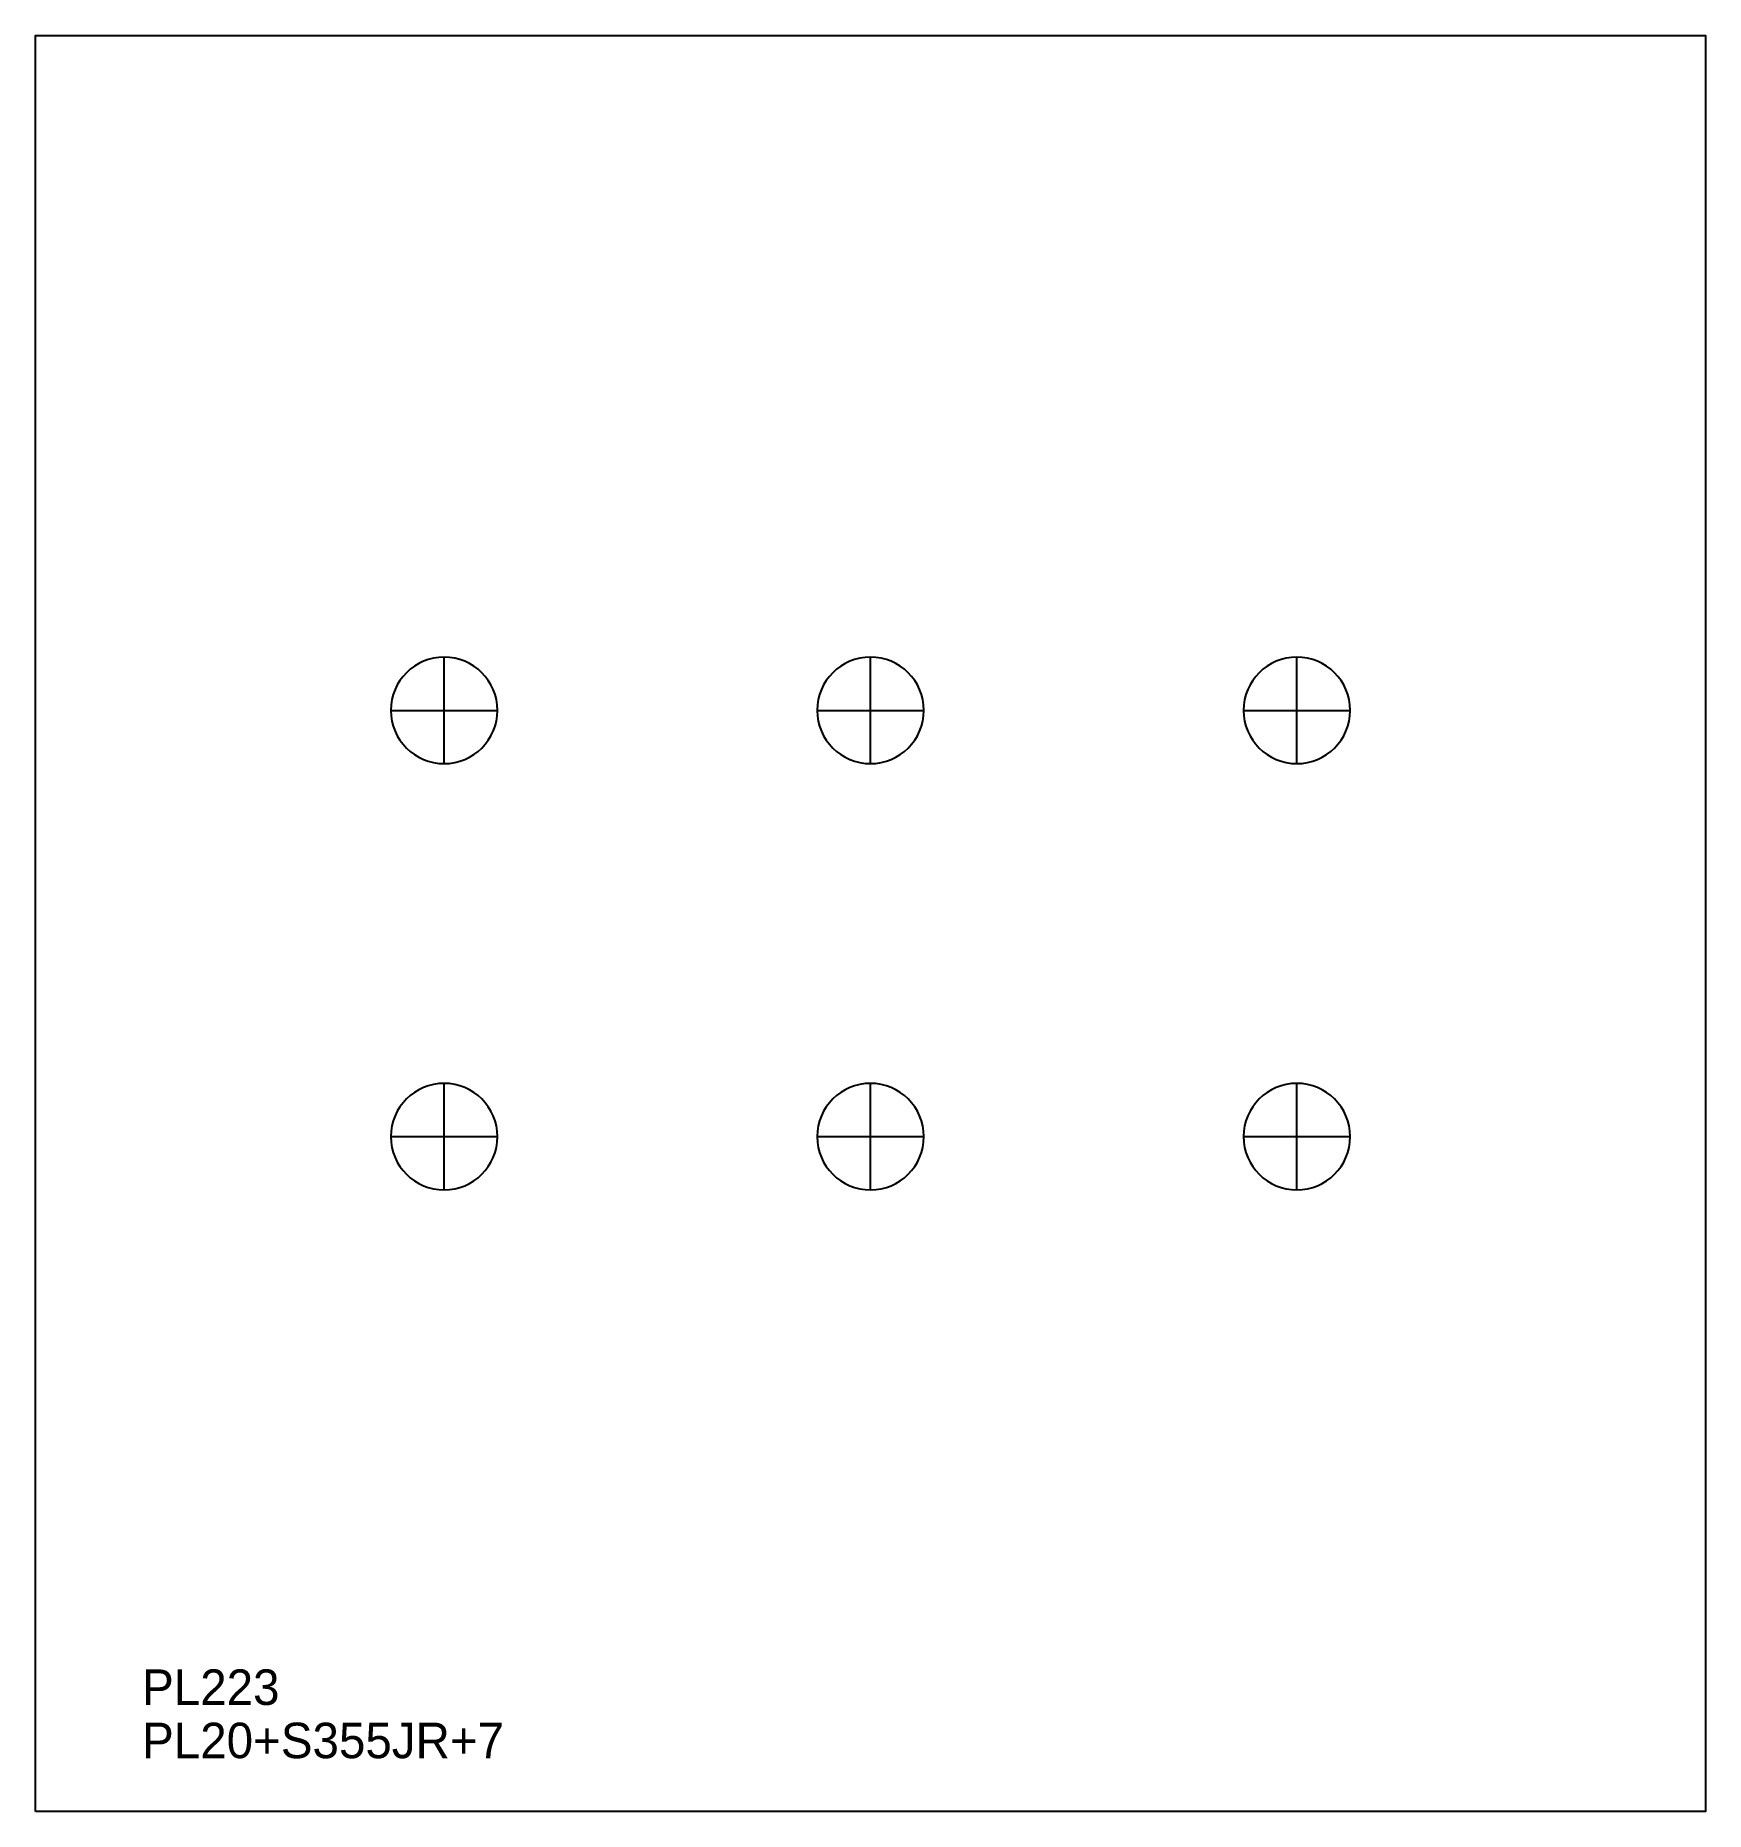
# Model space of a CAD drawing. Extents: x 0 to 470, y 0 to 500.
import ezdxf

# ---------------------------------------------------------------- set-up
doc = ezdxf.new("R2010")
doc.units = 0
for name, color, linetype in [('30', 7, 'CONTINUOUS'), ('CUT', 7, 'CONTINUOUS'), ('SCRIBE', 3, 'CONTINUOUS'), ('TEXT', 7, 'CONTINUOUS')]:
    doc.layers.add(name, color=color, linetype=linetype)

msp = doc.modelspace()

# ---------------------------------------------------------------- linework, layer by layer
at = {"layer": '30', "color": 7, "linetype": 'CONTINUOUS'}
for p, q in [((115, 295), (115, 325)), ((235, 295), (235, 325)), ((355, 295), (355, 325)), ((100, 310), (130, 310)), ((220, 310), (250, 310)), ((340, 310), (370, 310)), ((115, 175), (115, 205)), ((235, 175), (235, 205)), ((355, 175), (355, 205)), ((100, 190), (130, 190)), ((220, 190), (250, 190)), ((340, 190), (370, 190))]:
    msp.add_line(p, q, dxfattribs=at)
for points in [[(115, 325, 1), (115, 295, 1)], [(235, 325, 1), (235, 295, 1)], [(355, 325, 1), (355, 295, 1)], [(115, 205, 1), (115, 175, 1)], [(235, 205, 1), (235, 175, 1)], [(355, 205, 1), (355, 175, 1)]]:
    msp.add_lwpolyline(points, format="xyb", close=True, dxfattribs=at)
at = {"layer": 'CUT', "color": 7, "linetype": 'CONTINUOUS'}
msp.add_lwpolyline([(0, 0), (0, 500), (470, 500), (470, 0)], close=True, dxfattribs=at)

# ---------------------------------------------------------------- texts
at = {"layer": 'SCRIBE', "color": 3}
msp.add_text('PL223', height=10, dxfattribs=at).set_placement((30, 30))
at = {"layer": 'TEXT', "color": 7}
msp.add_text('PL20+S355JR+7', height=10, dxfattribs=at).set_placement((30, 15))

doc.saveas('drawing.dxf')
